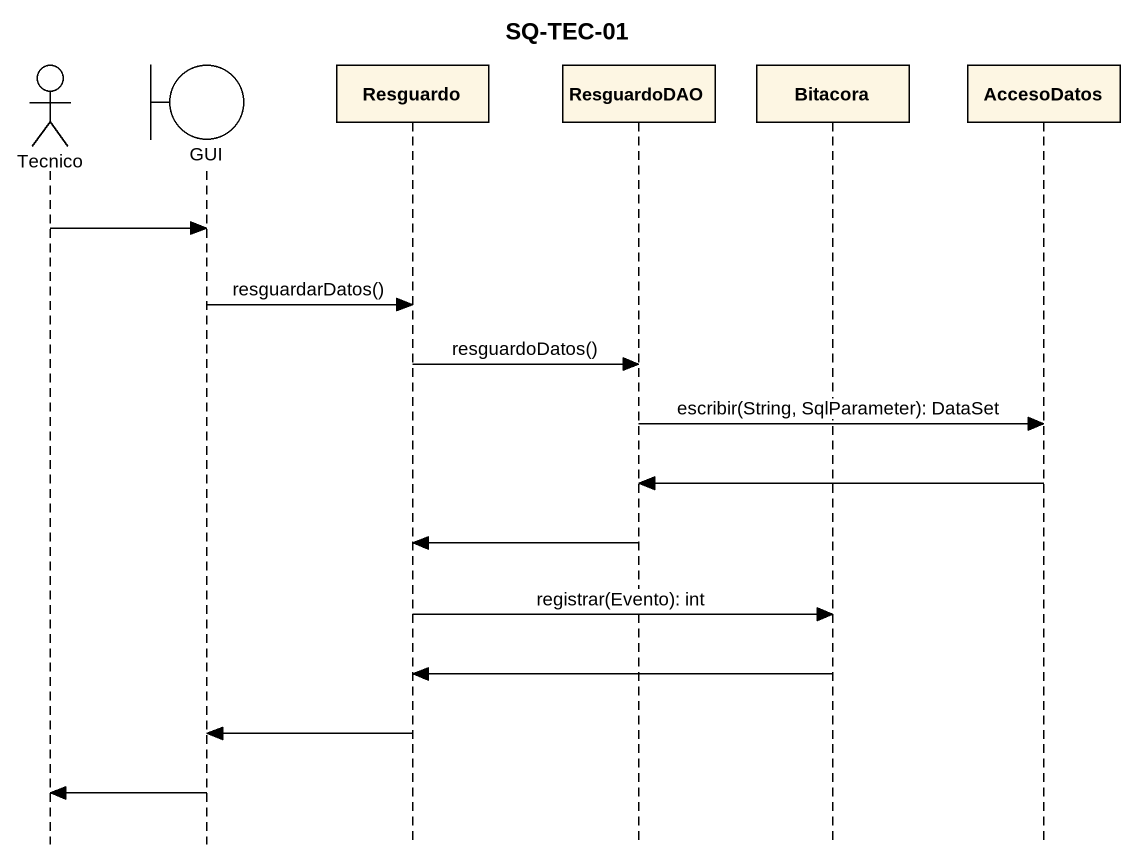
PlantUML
@startuml
title SQ-TEC-01
hide footbox
actor Tecnico
boundary GUI
participant Resguardo
participant ResguardoDAO
participant Bitacora
participant AccesoDatos

Tecnico -> GUI
GUI -> Resguardo : resguardarDatos()
Resguardo -> ResguardoDAO : resguardoDatos()
ResguardoDAO -> AccesoDatos : escribir(String, SqlParameter): DataSet
AccesoDatos -> ResguardoDAO
ResguardoDAO -> Resguardo
Resguardo -> Bitacora : registrar(Evento): int
Bitacora -> Resguardo
Resguardo -> GUI
GUI -> Tecnico
@enduml
